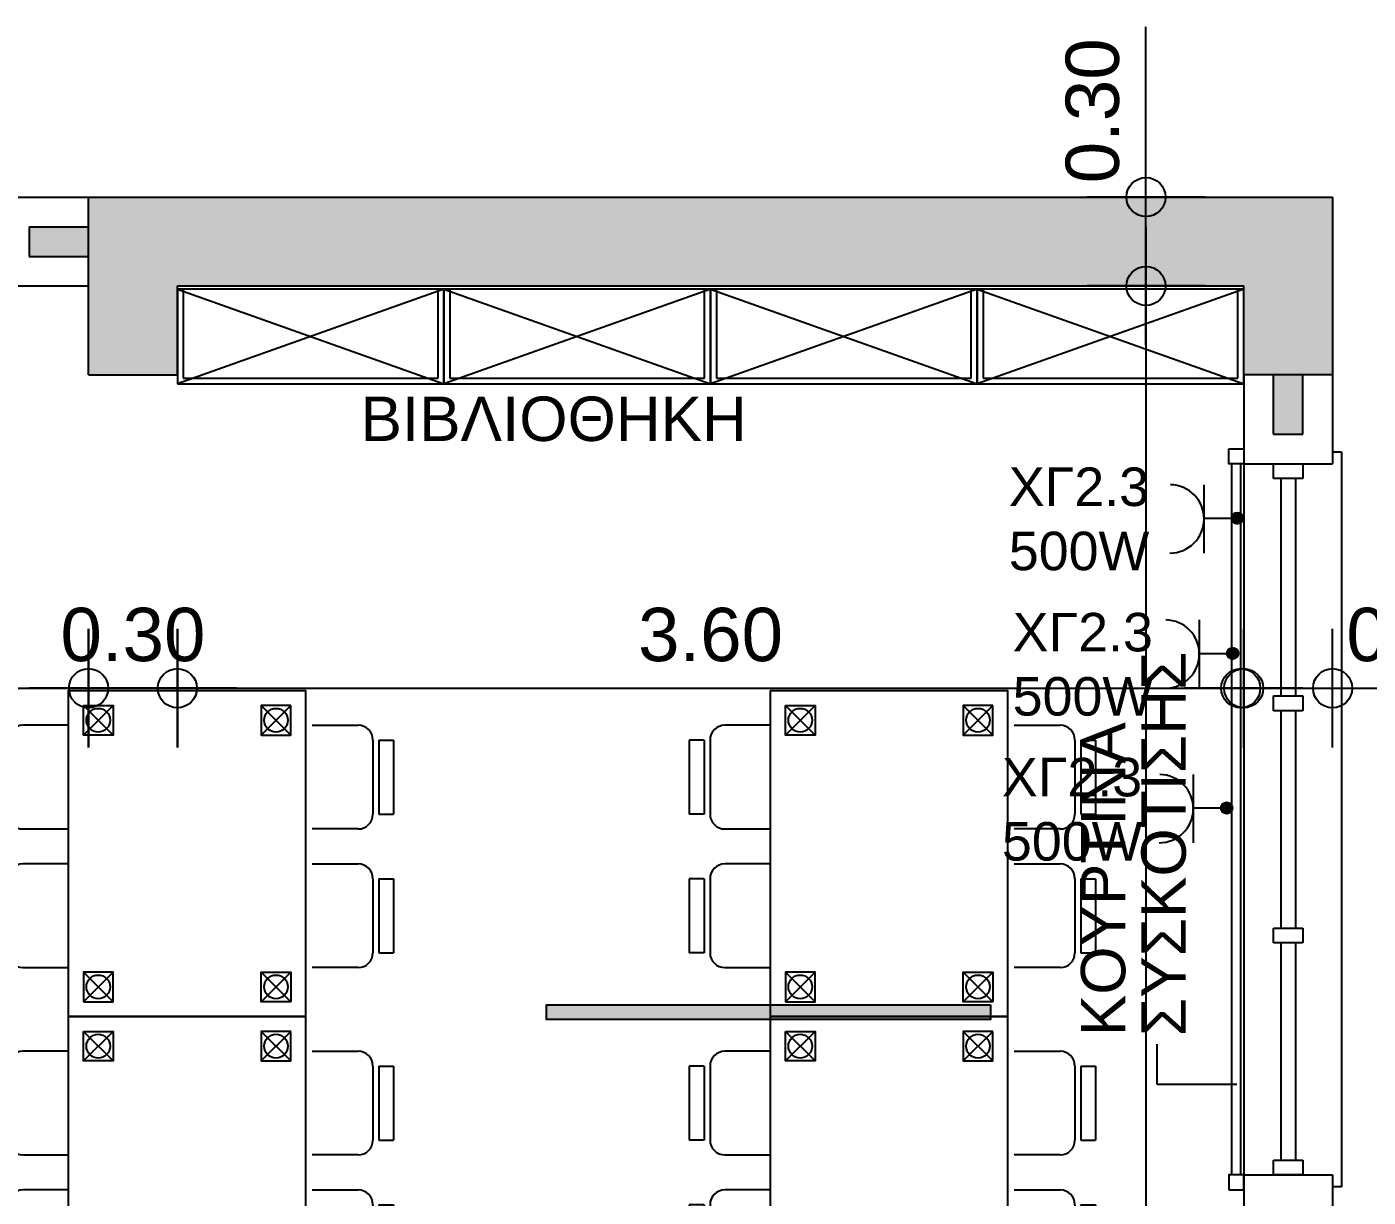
# Model space of a CAD drawing. Header units: metres. Extents: x -11 to 85, y -301 to 135.
# Drawn here: x 43.365 to 47.894, y 41.172 to 45.122 of the extents above; entities that cross this region are included whole.
import ezdxf

# ---------------------------------------------------------------- set-up
doc = ezdxf.new("R2010")
doc.units = ezdxf.units.M
doc.header["$LTSCALE"] = 0.036
doc.header["$PDMODE"] = 2
for name, color, linetype in [('arxitek corofos', 252, 'Continuous'), ('DIMBLK', 252, 'Continuous'), ('Epipla', 252, 'Continuous'), ('hatch color', 252, 'Continuous'), ('HLEK-SYMBOL', 3, 'Continuous'), ('HLEK_FL001_SYMBOLS', 230, 'Continuous'), ('Parathira', 252, 'Continuous')]:
    doc.layers.add(name, color=color, linetype=linetype)
doc.styles.add('COMU-N', font='arial.ttf')
doc.styles.get("Standard").update_dxf_attribs({"font": 'arial.ttf'})
doc.dimstyles.new('CADWDOT', dxfattribs={"dimscale": 0.1, "dimtxt": 1.8, "dimasz": 0.08, "dimexe": 2, "dimexo": 0, "dimgap": 0.09, "dimtad": 0, "dimrnd": 0.001, "dimzin": 0, "dimdsep": 46, "dimtxsty": 'Standard', "dimblk1": 'ARTDIM', "dimblk2": 'ARTDIM', "dimsah": 1, "dimcen": 0.09, "dimdle": 0.05, "dimse1": 1, "dimse2": 1, "dimadec": 0, "dimazin": 0, "dimtfac": 1, "dimtmove": 0, "dimatfit": 3, "dimldrblk": 'ARTDIM', "dimfxl": 2, "dimtvp": 0.9999, "dimtolj": 1, "dimtzin": 0, "dimarcsym": 0})

# ---------------------------------------------------------------- blocks, each defined once
blk = doc.blocks.new('A$C52D13D70')
at = {"layer": 'Parathira'}
for p, q in [((-0.33, 0.04), (-0.33, -2.44)), ((-0.3, 0.04), (-0.33, 0.04)), ((-0.1, 0), (-0.2, 0)), ((-0.2, 0), (-0.2, -0.05)), ((-0.1, -0.05), (-0.1, 0)), ((0, 0), (0, -2.4)), ((-0.2, -0.05), (-0.1, -0.05)), ((-0.175, -0.05), (-0.175, -0.7833)), ((-0.125, -0.05), (-0.125, -0.7833)), ((-0.1, -0.7833), (-0.2, -0.7833)), ((-0.2, -0.7833), (-0.2, -0.8333)), ((-0.1, -0.8333), (-0.1, -0.7833)), ((-0.2, -0.8333), (-0.1, -0.8333)), ((-0.175, -0.8333), (-0.175, -1.5667)), ((-0.125, -0.8333), (-0.125, -1.5667)), ((-0.1, -1.5667), (-0.2, -1.5667)), ((-0.2, -1.5667), (-0.2, -1.6167)), ((-0.1, -1.6167), (-0.1, -1.5667)), ((-0.2, -1.6167), (-0.1, -1.6167)), ((-0.175, -1.6167), (-0.175, -2.35)), ((-0.125, -1.6167), (-0.125, -2.35)), ((-0.1, -2.35), (-0.2, -2.35)), ((-0.2, -2.35), (-0.2, -2.4)), ((-0.1, -2.4), (-0.1, -2.35)), ((-0.2, -2.4), (-0.1, -2.4)), ((-0.33, -2.44), (-0.3, -2.44))]:
    blk.add_line(p, q, dxfattribs=at)
blk = doc.blocks.new('ARTDIM')
at = {"layer": 'DIMBLK'}
for p, q in [((0, -24.9975), (0, 24.9975)), ((-24.9975, 0), (24.9975, 0))]:
    blk.add_line(p, q, dxfattribs=at)
blk.add_circle((0, 0), 8.25, dxfattribs=at)
blk = doc.blocks.new('*D422')
at = {"layer": 'arxitek corofos', "color": 0, "lineweight": -2}
blk.add_line((36.8317, 42.89), (43.5657, 42.89), dxfattribs=at)
at = {"layer": 'Defpoints', "color": 0, "transparency": 16777216}
for p in [(36.8237, 43.5474), (43.5737, 43.5474), (43.5737, 42.89)]:
    blk.add_point(p, dxfattribs=at)
at = {"layer": 'arxitek corofos', "color": 0, "lineweight": -2, "xscale": 0.008, "yscale": 0.008, "zscale": 0.008, "rotation": 180}
blk.add_blockref('ARTDIM', (36.8237, 42.89), dxfattribs=at)
at = {"layer": 'arxitek corofos', "color": 0, "lineweight": -2, "xscale": 0.008, "yscale": 0.008, "zscale": 0.008}
blk.add_blockref('ARTDIM', (43.5737, 42.89), dxfattribs=at)
at = {"layer": 'arxitek corofos', "color": 0, "insert": (40.1987, 43.07), "char_height": 0.18, "attachment_point": 5}
blk.add_mtext('\\A1;6.75', dxfattribs=at)
blk = doc.blocks.new('*D423')
at = {"layer": 'arxitek corofos', "color": 0, "lineweight": -2}
blk.add_line((43.5817, 42.89), (43.8657, 42.89), dxfattribs=at)
at = {"layer": 'Defpoints', "color": 0, "transparency": 16777216}
for p in [(43.5737, 43.9474), (43.8737, 43.9474), (43.8737, 42.89)]:
    blk.add_point(p, dxfattribs=at)
at = {"layer": 'arxitek corofos', "color": 0, "lineweight": -2, "xscale": 0.008, "yscale": 0.008, "zscale": 0.008, "rotation": 180}
blk.add_blockref('ARTDIM', (43.5737, 42.89), dxfattribs=at)
at = {"layer": 'arxitek corofos', "color": 0, "lineweight": -2, "xscale": 0.008, "yscale": 0.008, "zscale": 0.008}
blk.add_blockref('ARTDIM', (43.8737, 42.89), dxfattribs=at)
at = {"layer": 'arxitek corofos', "color": 0, "insert": (43.7237, 43.07), "char_height": 0.18, "attachment_point": 5}
blk.add_mtext('\\A1;0.30', dxfattribs=at)
blk = doc.blocks.new('*D424')
at = {"layer": 'arxitek corofos', "color": 0, "lineweight": -2}
blk.add_line((43.8817, 42.89), (47.4657, 42.89), dxfattribs=at)
at = {"layer": 'Defpoints', "color": 0, "transparency": 16777216}
for p in [(43.8737, 43.9474), (47.4737, 43.7974), (47.4737, 42.89)]:
    blk.add_point(p, dxfattribs=at)
at = {"layer": 'arxitek corofos', "color": 0, "lineweight": -2, "xscale": 0.008, "yscale": 0.008, "zscale": 0.008, "rotation": 180}
blk.add_blockref('ARTDIM', (43.8737, 42.89), dxfattribs=at)
at = {"layer": 'arxitek corofos', "color": 0, "lineweight": -2, "xscale": 0.008, "yscale": 0.008, "zscale": 0.008}
blk.add_blockref('ARTDIM', (47.4737, 42.89), dxfattribs=at)
at = {"layer": 'arxitek corofos', "color": 0, "insert": (45.6737, 43.07), "char_height": 0.18, "attachment_point": 5}
blk.add_mtext('\\A1;3.60', dxfattribs=at)
blk = doc.blocks.new('*D425')
at = {"layer": 'arxitek corofos', "color": 0, "lineweight": -2}
for p, q in [((47.4817, 42.89), (47.7657, 42.89)), ((47.7737, 42.89), (48.3483, 42.89))]:
    blk.add_line(p, q, dxfattribs=at)
at = {"layer": 'Defpoints', "color": 0, "transparency": 16777216}
for p in [(47.4737, 43.6474), (47.7737, 43.6474), (47.7737, 42.89)]:
    blk.add_point(p, dxfattribs=at)
at = {"layer": 'arxitek corofos', "color": 0, "lineweight": -2, "xscale": 0.008, "yscale": 0.008, "zscale": 0.008, "rotation": 180}
blk.add_blockref('ARTDIM', (47.4737, 42.89), dxfattribs=at)
at = {"layer": 'arxitek corofos', "color": 0, "lineweight": -2, "xscale": 0.008, "yscale": 0.008, "zscale": 0.008}
blk.add_blockref('ARTDIM', (47.7737, 42.89), dxfattribs=at)
at = {"layer": 'arxitek corofos', "color": 0, "insert": (48.065, 43.07), "char_height": 0.18, "attachment_point": 5}
blk.add_mtext('\\A1;0.30', dxfattribs=at)
blk = doc.blocks.new('*D445')
at = {"layer": 'arxitek corofos', "color": 0, "lineweight": -2}
for p, q in [((47.1437, 44.5474), (47.1437, 45.1219)), ((47.1437, 44.2554), (47.1437, 44.5394))]:
    blk.add_line(p, q, dxfattribs=at)
at = {"layer": 'Defpoints', "color": 0, "transparency": 16777216}
for p in [(47.1437, 44.5474), (48.2004, 44.5474), (48.2004, 44.2474)]:
    blk.add_point(p, dxfattribs=at)
at = {"layer": 'arxitek corofos', "color": 0, "lineweight": -2, "xscale": 0.008, "yscale": 0.008, "zscale": 0.008}
for p, rotation in [((47.1437, 44.5474), 90), ((47.1437, 44.2474), 270)]:
    blk.add_blockref('ARTDIM', p, dxfattribs=dict(at, rotation=rotation))
at = {"layer": 'arxitek corofos', "color": 0, "insert": (46.9637, 44.8386), "char_height": 0.18, "attachment_point": 5, "rotation": 90}
blk.add_mtext('\\A1;0.30', dxfattribs=at)
blk = doc.blocks.new('*D446')
at = {"layer": 'arxitek corofos', "color": 0, "lineweight": -2}
blk.add_line((47.1437, 44.2394), (47.1437, 33.6054), dxfattribs=at)
at = {"layer": 'Defpoints', "color": 0, "transparency": 16777216}
for p in [(46.4004, 44.2474), (46.4004, 33.5974), (47.1437, 33.5974)]:
    blk.add_point(p, dxfattribs=at)
at = {"layer": 'arxitek corofos', "color": 0, "lineweight": -2, "xscale": 0.008, "yscale": 0.008, "zscale": 0.008}
for p, rotation in [((47.1437, 44.2474), 90), ((47.1437, 33.5974), 270)]:
    blk.add_blockref('ARTDIM', p, dxfattribs=dict(at, rotation=rotation))
at = {"layer": 'arxitek corofos', "color": 0, "insert": (46.9637, 38.9224), "char_height": 0.18, "attachment_point": 5, "rotation": 90}
blk.add_mtext('\\A1;10.65', dxfattribs=at)
blk = doc.blocks.new('tr.')
at = {"layer": 'Epipla'}
for p, q in [((41.3553, 40.2738, 0.67), (41.1053, 40.2738, 0.67)), ((41.8232, 40.2738, 0.67), (41.5732, 40.2738, 0.67)), ((42.4553, 40.2738, 0.67), (42.2053, 40.2738, 0.67)), ((42.9232, 40.2738, 0.67), (42.6732, 40.2738, 0.67)), ((41.3553, 40.2238, 0.67), (41.1053, 40.2238, 0.67)), ((41.8232, 40.2238, 0.67), (41.5732, 40.2238, 0.67)), ((42.4553, 40.2238, 0.67), (42.2053, 40.2238, 0.67)), ((42.9232, 40.2238, 0.67), (42.6732, 40.2238, 0.67)), ((41.3553, 40.2038, 0.67), (41.1053, 40.2038, 0.67)), ((41.8232, 40.2038, 0.67), (41.5732, 40.2038, 0.67)), ((42.4553, 40.2038, 0.67), (42.2053, 40.2038, 0.67)), ((42.9232, 40.2038, 0.67), (42.6732, 40.2038, 0.67)), ((41.0553, 40.1538, 0.67), (41.0553, 39.9991, 0.67)), ((41.4053, 39.9991, 0.67), (41.4053, 40.1538, 0.67)), ((41.5232, 40.1538, 0.67), (41.5232, 39.9991, 0.67)), ((41.8732, 39.9991, 0.67), (41.8732, 40.1538, 0.67)), ((42.1553, 40.1538, 0.67), (42.1553, 39.9991, 0.67)), ((42.5053, 39.9991, 0.67), (42.5053, 40.1538, 0.67)), ((42.6232, 40.1538, 0.67), (42.6232, 39.9991, 0.67)), ((42.9732, 39.9991, 0.67), (42.9732, 40.1538, 0.67)), ((41.0402, 39.8491), (40.9402, 39.9491)), ((41.0402, 39.9491), (40.9402, 39.8491)), ((41.8402, 39.9491), (41.9402, 39.8491)), ((41.8402, 39.8491), (41.9402, 39.9491)), ((42.1402, 39.8491), (42.0402, 39.9491)), ((42.1402, 39.9491), (42.0402, 39.8491)), ((42.9402, 39.9491), (43.0402, 39.8491)), ((42.9402, 39.8491), (43.0402, 39.9491)), ((41.0402, 39.2491), (40.9402, 39.3491)), ((41.0402, 39.3491), (40.9402, 39.2491)), ((41.8402, 39.3491), (41.9402, 39.2491)), ((41.8402, 39.2491), (41.9402, 39.3491)), ((42.1402, 39.2491), (42.0402, 39.3491)), ((42.1402, 39.3491), (42.0402, 39.2491)), ((42.9402, 39.3491), (43.0402, 39.2491)), ((42.9402, 39.2491), (43.0402, 39.3491)), ((41.0553, 39.0219, 0.67), (41.0553, 39.1766, 0.67)), ((41.4053, 39.1766, 0.67), (41.4053, 39.0219, 0.67)), ((41.5232, 39.0219, 0.67), (41.5232, 39.1766, 0.67)), ((41.8732, 39.1766, 0.67), (41.8732, 39.0219, 0.67)), ((42.1553, 39.0219, 0.67), (42.1553, 39.1766, 0.67)), ((42.5053, 39.1766, 0.67), (42.5053, 39.0219, 0.67)), ((42.6232, 39.0219, 0.67), (42.6232, 39.1766, 0.67)), ((42.9732, 39.1766, 0.67), (42.9732, 39.0219, 0.67)), ((41.3553, 38.9719, 0.67), (41.1053, 38.9719, 0.67)), ((41.3553, 38.9519, 0.67), (41.1053, 38.9519, 0.67)), ((41.8232, 38.9719, 0.67), (41.5732, 38.9719, 0.67)), ((41.8232, 38.9519, 0.67), (41.5732, 38.9519, 0.67)), ((42.4553, 38.9719, 0.67), (42.2053, 38.9719, 0.67)), ((42.4553, 38.9519, 0.67), (42.2053, 38.9519, 0.67)), ((42.9232, 38.9719, 0.67), (42.6732, 38.9719, 0.67)), ((42.9232, 38.9519, 0.67), (42.6732, 38.9519, 0.67)), ((41.3553, 38.9019, 0.67), (41.1053, 38.9019, 0.67)), ((41.8232, 38.9019, 0.67), (41.5732, 38.9019, 0.67)), ((42.4553, 38.9019, 0.67), (42.2053, 38.9019, 0.67)), ((42.9232, 38.9019, 0.67), (42.6732, 38.9019, 0.67))]:
    blk.add_line(p, q, dxfattribs=at)
at = {"layer": 'Epipla', "elevation": 0.67}
for points in [[(41.1053, 40.2238), (41.1053, 40.2738)], [(41.3553, 40.2238), (41.3553, 40.2738)], [(41.5732, 40.2238), (41.5732, 40.2738)], [(41.8232, 40.2238), (41.8232, 40.2738)], [(42.2053, 40.2238), (42.2053, 40.2738)], [(42.4553, 40.2238), (42.4553, 40.2738)], [(42.6732, 40.2238), (42.6732, 40.2738)], [(42.9232, 40.2238), (42.9232, 40.2738)], [(41.1053, 38.9519), (41.1053, 38.9019)], [(41.3553, 38.9519), (41.3553, 38.9019)], [(41.5732, 38.9519), (41.5732, 38.9019)], [(41.8232, 38.9519), (41.8232, 38.9019)], [(42.2053, 38.9519), (42.2053, 38.9019)], [(42.4553, 38.9519), (42.4553, 38.9019)], [(42.6732, 38.9519), (42.6732, 38.9019)], [(42.9232, 38.9519), (42.9232, 38.9019)]]:
    blk.add_lwpolyline(points, dxfattribs=at)
at = {"layer": 'Epipla'}
for points in [[(40.8902, 39.1991), (40.8902, 39.9991), (41.9902, 39.9991), (41.9902, 39.1991)], [(41.9902, 39.1991), (41.9902, 39.9991), (43.0902, 39.9991), (43.0902, 39.1991)]]:
    blk.add_lwpolyline(points, close=True, dxfattribs=at)
for points in [[(40.9402, 39.9491), (40.9402, 39.8491), (41.0402, 39.8491), (41.0402, 39.9491), (40.9402, 39.9491)], [(41.9402, 39.9491), (41.9402, 39.8491), (41.8402, 39.8491), (41.8402, 39.9491), (41.9402, 39.9491)], [(42.0402, 39.9491), (42.0402, 39.8491), (42.1402, 39.8491), (42.1402, 39.9491), (42.0402, 39.9491)], [(43.0402, 39.9491), (43.0402, 39.8491), (42.9402, 39.8491), (42.9402, 39.9491), (43.0402, 39.9491)], [(40.9402, 39.2491), (40.9402, 39.3491), (41.0402, 39.3491), (41.0402, 39.2491), (40.9402, 39.2491)], [(41.9402, 39.2491), (41.9402, 39.3491), (41.8402, 39.3491), (41.8402, 39.2491), (41.9402, 39.2491)], [(42.0402, 39.2491), (42.0402, 39.3491), (42.1402, 39.3491), (42.1402, 39.2491), (42.0402, 39.2491)], [(43.0402, 39.2491), (43.0402, 39.3491), (42.9402, 39.3491), (42.9402, 39.2491), (43.0402, 39.2491)]]:
    blk.add_lwpolyline(points, dxfattribs=at)
for centre in [(40.9902, 39.8991), (41.8902, 39.8991), (42.0902, 39.8991), (42.9902, 39.8991), (40.9902, 39.2991), (41.8902, 39.2991), (42.0902, 39.2991), (42.9902, 39.2991)]:
    blk.add_circle(centre, 0.04, dxfattribs=at)
for centre, start, end in [((41.1053, 40.1538, 0.67), 90, 180), ((41.3553, 40.1538, 0.67), 0, 90), ((41.5732, 40.1538, 0.67), 90, 180), ((41.8232, 40.1538, 0.67), 0, 90), ((42.2053, 40.1538, 0.67), 90, 180), ((42.4553, 40.1538, 0.67), 0, 90), ((42.6732, 40.1538, 0.67), 90, 180), ((42.9232, 40.1538, 0.67), 0, 90), ((41.1053, 39.0219, 0.67), 180, 270), ((41.3553, 39.0219, 0.67), 270, 0), ((41.5732, 39.0219, 0.67), 180, 270), ((41.8232, 39.0219, 0.67), 270, 0), ((42.2053, 39.0219, 0.67), 180, 270), ((42.4553, 39.0219, 0.67), 270, 0), ((42.6732, 39.0219, 0.67), 180, 270), ((42.9232, 39.0219, 0.67), 270, 0)]:
    blk.add_arc(centre, 0.05, start, end, dxfattribs=at)
blk = doc.blocks.new('b3')
at = {"layer": 'Epipla'}
for p, q in [((-23.079, 40.1889), (-22.759, 41.0889)), ((-23.079, 41.0889), (-22.759, 40.1889)), ((-22.759, 41.0889), (-23.079, 41.0889)), ((-23.079, 41.0889), (-23.079, 40.1889)), ((-22.759, 40.1889), (-22.759, 41.0889)), ((-22.779, 41.0689), (-23.079, 41.0689)), ((-22.779, 40.2089), (-22.779, 41.0689)), ((-23.079, 40.2089), (-22.779, 40.2089)), ((-23.079, 39.2889), (-22.759, 40.1889)), ((-23.079, 40.1889), (-22.759, 39.2889)), ((-22.759, 40.1889), (-23.079, 40.1889)), ((-23.079, 40.1889), (-23.079, 39.2889)), ((-23.079, 40.1889), (-22.759, 40.1889)), ((-22.779, 40.1689), (-23.079, 40.1689)), ((-22.779, 39.3089), (-22.779, 40.1689)), ((-22.759, 39.2889), (-22.759, 40.1889)), ((-23.079, 39.3089), (-22.779, 39.3089)), ((-23.079, 38.3889), (-22.759, 39.2889)), ((-23.079, 39.2889), (-22.759, 38.3889)), ((-22.759, 39.2889), (-23.079, 39.2889)), ((-23.079, 39.2889), (-23.079, 38.3889)), ((-23.079, 39.2889), (-22.759, 39.2889)), ((-22.779, 39.2689), (-23.079, 39.2689)), ((-22.779, 38.4089), (-22.779, 39.2689)), ((-22.759, 38.3889), (-22.759, 39.2889)), ((-23.079, 38.4089), (-22.779, 38.4089)), ((-23.079, 37.4889), (-22.759, 38.3889)), ((-23.079, 38.3889), (-22.759, 37.4889)), ((-22.759, 38.3889), (-23.079, 38.3889)), ((-23.079, 38.3889), (-23.079, 37.4889)), ((-23.079, 38.3889), (-22.759, 38.3889)), ((-22.779, 38.3689), (-23.079, 38.3689)), ((-22.779, 37.5089), (-22.779, 38.3689)), ((-22.759, 37.4889), (-22.759, 38.3889)), ((-23.079, 37.5089), (-22.779, 37.5089)), ((-23.079, 37.4889), (-22.759, 37.4889))]:
    blk.add_line(p, q, dxfattribs=at)
blk = doc.blocks.new('A$C074263FA')
at = {"layer": 'Epipla'}
for p, q in [((0.05, -0.01), (2.45, -0.01)), ((0.05, -0.04), (2.45, -0.04))]:
    blk.add_line(p, q, dxfattribs=at)
for points in [[(0, -0.05), (0, 0), (0.05, 0), (0.05, -0.05)], [(2.5, -0.05), (2.5, 0), (2.45, 0), (2.45, -0.05)]]:
    blk.add_lwpolyline(points, close=True, dxfattribs=at)
blk = doc.blocks.new('gJ6_a14')
at = {"linetype": 'Continuous'}
for p, q in [((-0.1176, 0.1119), (0.113, 0.1119)), ((0, 0.1119), (0, 0))]:
    blk.add_line(p, q, dxfattribs=at)
blk.add_arc((-0.0023, 0.2279), 0.1153, 180, 358.9566, dxfattribs=at)
blk = doc.blocks.new('*X1779')
at = {"color": 0}
for p, q in [((15.598, 2.587), (15.737, 2.727)), ((15.598, 2.622), (15.702, 2.727)), ((15.601, 2.607), (15.609, 2.616)), ((15.604, 2.646), (15.605, 2.647)), ((15.605, 2.559), (15.765, 2.719)), ((15.609, 2.652), (15.618, 2.66)), ((15.614, 2.621), (15.623, 2.63)), ((15.617, 2.536), (15.789, 2.707)), ((15.623, 2.665), (15.631, 2.674)), ((15.627, 2.634), (15.636, 2.643)), ((15.631, 2.603), (15.64, 2.612)), ((15.633, 2.516), (15.808, 2.691)), ((15.636, 2.678), (15.645, 2.687)), ((15.64, 2.647), (15.649, 2.656)), ((15.645, 2.616), (15.654, 2.625)), ((15.649, 2.691), (15.658, 2.7)), ((15.653, 2.501), (15.824, 2.672)), ((15.654, 2.66), (15.662, 2.669)), ((15.658, 2.63), (15.667, 2.638)), ((15.662, 2.705), (15.671, 2.714)), ((15.667, 2.674), (15.676, 2.683)), ((15.671, 2.643), (15.68, 2.652)), ((15.676, 2.718), (15.678, 2.721)), ((15.676, 2.489), (15.836, 2.648)), ((15.676, 2.612), (15.685, 2.621)), ((15.68, 2.687), (15.689, 2.696)), ((15.685, 2.656), (15.693, 2.665)), ((15.689, 2.625), (15.698, 2.634)), ((15.693, 2.7), (15.702, 2.709)), ((15.698, 2.669), (15.707, 2.678)), ((15.702, 2.638), (15.711, 2.647)), ((15.705, 2.482), (15.843, 2.62)), ((15.707, 2.714), (15.715, 2.722)), ((15.707, 2.607), (15.715, 2.616)), ((15.711, 2.683), (15.72, 2.691)), ((15.715, 2.652), (15.724, 2.66)), ((15.72, 2.727), (15.721, 2.728)), ((15.72, 2.621), (15.729, 2.63)), ((15.724, 2.696), (15.733, 2.705)), ((15.729, 2.665), (15.738, 2.674)), ((15.733, 2.634), (15.742, 2.643)), ((15.738, 2.709), (15.746, 2.718)), ((15.738, 2.603), (15.746, 2.612)), ((15.742, 2.678), (15.751, 2.687)), ((15.746, 2.647), (15.755, 2.656)), ((15.751, 2.722), (15.752, 2.724)), ((15.751, 2.616), (15.76, 2.625)), ((15.755, 2.691), (15.764, 2.7)), ((15.76, 2.66), (15.768, 2.669)), ((15.764, 2.63), (15.773, 2.638)), ((15.768, 2.705), (15.777, 2.714)), ((15.773, 2.674), (15.782, 2.683)), ((15.777, 2.643), (15.786, 2.652)), ((15.782, 2.612), (15.791, 2.621)), ((15.786, 2.687), (15.795, 2.696)), ((15.791, 2.656), (15.799, 2.665)), ((15.795, 2.625), (15.804, 2.634)), ((15.804, 2.669), (15.813, 2.678)), ((15.808, 2.638), (15.817, 2.647)), ((15.813, 2.607), (15.822, 2.616)), ((15.822, 2.652), (15.83, 2.66)), ((15.826, 2.621), (15.835, 2.63)), ((15.839, 2.634), (15.84, 2.635)), ((15.605, 2.577), (15.614, 2.585)), ((15.611, 2.547), (15.618, 2.554)), ((15.618, 2.59), (15.627, 2.599)), ((15.623, 2.559), (15.631, 2.568)), ((15.627, 2.528), (15.636, 2.537)), ((15.636, 2.572), (15.645, 2.581)), ((15.64, 2.541), (15.649, 2.55)), ((15.645, 2.51), (15.654, 2.519)), ((15.649, 2.585), (15.658, 2.594)), ((15.654, 2.554), (15.662, 2.563)), ((15.658, 2.523), (15.667, 2.532)), ((15.662, 2.599), (15.671, 2.607)), ((15.664, 2.494), (15.671, 2.501)), ((15.667, 2.568), (15.676, 2.577)), ((15.671, 2.537), (15.68, 2.546)), ((15.676, 2.506), (15.685, 2.515)), ((15.68, 2.581), (15.689, 2.59)), ((15.685, 2.55), (15.693, 2.559)), ((15.689, 2.519), (15.698, 2.528)), ((15.693, 2.594), (15.702, 2.603)), ((15.693, 2.488), (15.702, 2.497)), ((15.698, 2.563), (15.707, 2.572)), ((15.702, 2.532), (15.711, 2.541)), ((15.707, 2.501), (15.715, 2.51)), ((15.711, 2.577), (15.72, 2.585)), ((15.715, 2.546), (15.724, 2.554)), ((15.72, 2.515), (15.729, 2.523)), ((15.724, 2.59), (15.733, 2.599)), ((15.724, 2.484), (15.733, 2.493)), ((15.729, 2.559), (15.738, 2.568)), ((15.733, 2.528), (15.742, 2.537)), ((15.738, 2.497), (15.746, 2.506)), ((15.741, 2.482), (15.842, 2.584)), ((15.742, 2.572), (15.751, 2.581)), ((15.746, 2.541), (15.755, 2.55)), ((15.751, 2.51), (15.76, 2.519)), ((15.755, 2.585), (15.764, 2.594)), ((15.76, 2.554), (15.768, 2.563)), ((15.764, 2.523), (15.773, 2.532)), ((15.768, 2.599), (15.777, 2.607)), ((15.768, 2.493), (15.777, 2.501)), ((15.773, 2.568), (15.782, 2.577)), ((15.777, 2.537), (15.786, 2.546)), ((15.782, 2.506), (15.791, 2.515)), ((15.786, 2.581), (15.795, 2.59)), ((15.791, 2.55), (15.799, 2.559)), ((15.795, 2.519), (15.804, 2.528)), ((15.799, 2.594), (15.808, 2.603)), ((15.804, 2.563), (15.813, 2.572)), ((15.808, 2.532), (15.817, 2.541)), ((15.817, 2.577), (15.826, 2.585)), ((15.822, 2.546), (15.83, 2.554)), ((15.83, 2.59), (15.839, 2.599)), ((15.835, 2.559), (15.835, 2.56)), ((15.844, 2.603), (15.844, 2.603))]:
    blk.add_line(p, q, dxfattribs=at)
blk = doc.blocks.new('GJ6_A78')
at = {"layer": 'HLEK-SYMBOL', "color": 0, "linetype": 'Continuous'}
blk.add_circle((0, 0), 0.0989, dxfattribs=at)
at = {"layer": 'HLEK-SYMBOL', "color": 0, "xscale": 0.8, "yscale": 0.8, "zscale": 0.8}
blk.add_blockref('*X1779', (-12.576, -2.084), dxfattribs=at)
blk = doc.blocks.new('priza')
at = {"layer": 'HLEK_FL001_SYMBOLS', "xscale": 0.1951472641207488, "yscale": 0.1951472641207488, "zscale": 0.1951472641207488}
blk.add_blockref('GJ6_A78', (87.4, -100.4953), dxfattribs=at)
at = {"layer": 'HLEK_FL001_SYMBOLS', "rotation": 180}
blk.add_blockref('gJ6_a14', (87.4, -100.4952), dxfattribs=at)
blk = doc.blocks.new('*D1874')
at = {"layer": 'Defpoints', "color": 0, "transparency": 16777216}
for p in [(36.8157, 42.89), (47.4637, 42.89), (47.4637, 42.89)]:
    blk.add_point(p, dxfattribs=at)
at = {"layer": 'HLEK_FL001_SYMBOLS', "color": 0, "lineweight": -2, "transparency": 16777216}
blk.add_line((36.8237, 42.89), (47.4557, 42.89), dxfattribs=at)
at = {"layer": 'HLEK_FL001_SYMBOLS', "color": 0, "lineweight": -2, "transparency": 16777216, "xscale": 0.008, "yscale": 0.008, "zscale": 0.008, "rotation": 180}
blk.add_blockref('ARTDIM', (36.8157, 42.89), dxfattribs=at)
at = {"layer": 'HLEK_FL001_SYMBOLS', "color": 0, "lineweight": -2, "transparency": 16777216, "xscale": 0.008, "yscale": 0.008, "zscale": 0.008}
blk.add_blockref('ARTDIM', (47.4637, 42.89), dxfattribs=at)
at = {"layer": 'HLEK_FL001_SYMBOLS', "color": 0, "transparency": 16777216, "insert": (42.1397, 43.0738), "char_height": 0.18, "attachment_point": 5}
blk.add_mtext('\\A1;10.65', dxfattribs=at)
blk = doc.blocks.new('lampes fthorismou 150')
at = {"layer": 'hatch color'}
blk.add_hatch(color=181, dxfattribs=at).paths.add_polyline_path([(5.4867, 4.6415), (5.4867, 4.6915), (6.9867, 4.6915), (6.9867, 4.6415)])
at = {"layer": 'HLEK_FL001_SYMBOLS'}
blk.add_lwpolyline([(5.4867, 4.6415), (5.4867, 4.6915), (6.9867, 4.6915), (6.9867, 4.6415)], close=True, dxfattribs=at)

msp = doc.modelspace()

# ---------------------------------------------------------------- hatches: boundary and pattern name
at = {"layer": 'arxitek corofos'}
for points in [[(43.5737, 44.5474), (43.5737, 43.9474), (43.8737, 43.9474), (43.8737, 44.2474), (47.4737, 44.2474), (47.4737, 43.9474), (47.7737, 43.9474), (47.7737, 44.5474)], [(43.5737, 44.4474), (43.3737, 44.4474), (43.3737, 44.3474), (43.5737, 44.3474)], [(47.6737, 43.9474), (47.5737, 43.9474), (47.5737, 43.7474), (47.6737, 43.7474)]]:
    msp.add_hatch(color=256, dxfattribs=at).paths.add_polyline_path(points)

# ---------------------------------------------------------------- linework, layer by layer
for p, q in [((43.2737, 44.5474), (43.5737, 44.5474)), ((43.5737, 44.5474), (47.7737, 44.5474)), ((43.5737, 43.9474), (43.5737, 44.5474)), ((47.7737, 44.5474), (47.7737, 43.9474)), ((43.3737, 44.4474), (43.5737, 44.4474)), ((43.3737, 44.4474), (43.3737, 44.3474)), ((43.3737, 44.3474), (43.5737, 44.3474)), ((43.2737, 44.2474), (43.5737, 44.2474)), ((43.8737, 44.2474), (47.4737, 44.2474)), ((43.8737, 43.9474), (43.8737, 44.2474)), ((47.4737, 43.9474), (47.4737, 44.2474)), ((43.5737, 43.9474), (43.8737, 43.9474)), ((47.7737, 43.9474), (47.4737, 43.9474)), ((47.4737, 43.9474), (47.4737, 43.6474)), ((47.5737, 43.7474), (47.5737, 43.9474)), ((47.6737, 43.7474), (47.6737, 43.9474)), ((47.7737, 43.9474), (47.7737, 43.6474)), ((47.5737, 43.7474), (47.6737, 43.7474)), ((47.4737, 43.6474), (47.7737, 43.6474)), ((47.1817, 41.5525), (47.1817, 41.6885)), ((47.4502, 41.5525), (47.1817, 41.5525)), ((47.4737, 41.2474), (47.7737, 41.2474)), ((47.4737, 41.2474), (47.4737, 39.8974)), ((47.7737, 41.2474), (47.7737, 39.8974))]:
    msp.add_line(p, q, dxfattribs=at)

# ---------------------------------------------------------------- block references
for name, p, rotation in [('b3', (6.3848, 21.1576), 270), ('tr.', (83.5057, -0.2083), 90), ('tr.', (85.8757, -0.2083), 90)]:
    msp.add_blockref(name, p, dxfattribs=dict(at, rotation=rotation))
at = {"layer": 'arxitek corofos', "xscale": -1, "rotation": 270}
msp.add_blockref('A$C074263FA', (47.4737, 41.1974), dxfattribs=at)
at = {"layer": 'arxitek corofos', "xscale": -1}
msp.add_blockref('A$C52D13D70', (47.4737, 43.6474), dxfattribs=at)
at = {"layer": 'HLEK_FL001_SYMBOLS'}
for name, p, rotation in [('priza', (147.9475, 130.8636), 269.9999999999992), ('priza', (147.9316, 130.4076), 269.9999999999992), ('priza', (147.9114, 129.8858), 269.9999999999992), ('lampes fthorismou 150', (52.106, 46.4634), 180)]:
    msp.add_blockref(name, p, dxfattribs=dict(at, rotation=rotation))

# ---------------------------------------------------------------- texts
at = {"layer": 'arxitek corofos', "style": 'COMU-N'}
msp.add_text('ΒΙΒΛΙΟΘΗΚΗ', height=0.15, dxfattribs=at).set_placement((44.4921, 43.7242))
for s, p in [('ΣΥΣΚΟΤΙΣΗΣ', (47.2781, 41.7157)), ('ΚΟΥΡΤΙΝΑ', (47.074, 41.7157))]:
    msp.add_text(s, height=0.15, rotation=90, dxfattribs=at).set_placement(p)
at = {"layer": 'HLEK_FL001_SYMBOLS', "char_height": 0.13, "attachment_point": 1, "style": 'COMU-N'}
for insert in [(46.6806, 43.6348), (46.6936, 43.1442), (46.6574, 42.6549)]:
    msp.add_mtext_dynamic_manual_height_columns('ΧΓ2.3\\P500W', width=0.254902, gutter_width=0.65, heights=[0], dxfattribs=dict(at, insert=insert))

# ---------------------------------------------------------------- dimensions: what is measured, and where the dimension line sits
at = {"layer": 'arxitek corofos'}
for p1, p2, distance, picture, middle in [((48.2004, 44.2474), (48.2004, 44.5474), 1.0567, '*D445', (46.9637, 44.8386)), ((46.4004, 44.2474), (46.4004, 33.5974), 0.7433, '*D446', (46.9637, 38.9224))]:
    dim = msp.add_aligned_dim(p1=p1, p2=p2, distance=distance, dimstyle='CADWDOT', dxfattribs=at)
    dim.commit()
    dim.dimension.update_dxf_attribs({"geometry": picture, "text_midpoint": middle})
dim = msp.add_linear_dim(base=(43.8737, 42.89), p1=(43.5737, 43.9474), p2=(43.8737, 43.9474), dimstyle='CADWDOT', dxfattribs=at)
dim.commit()
dim.dimension.update_dxf_attribs({"geometry": '*D423', "text_midpoint": (43.7237, 42.89), "dimtype": 160})
for base, p1, p2, picture, middle in [((47.4737, 42.89), (43.8737, 43.9474), (47.4737, 43.7974), '*D424', (45.6737, 43.07)), ((47.7737, 42.89), (47.4737, 43.6474), (47.7737, 43.6474), '*D425', (48.065, 43.07)), ((43.5737, 42.89), (36.8237, 43.5474), (43.5737, 43.5474), '*D422', (40.1987, 43.07))]:
    dim = msp.add_linear_dim(base=base, p1=p1, p2=p2, dimstyle='CADWDOT', dxfattribs=at)
    dim.commit()
    dim.dimension.update_dxf_attribs({"geometry": picture, "text_midpoint": middle})
at = {"layer": 'HLEK_FL001_SYMBOLS'}
dim = msp.add_linear_dim(base=(47.4637, 42.89), p1=(36.8157, 42.89), p2=(47.4637, 42.89), dimstyle='CADWDOT', override={"dimfxl": 0.18}, dxfattribs=at)
dim.commit()
dim.dimension.update_dxf_attribs({"geometry": '*D1874', "text_midpoint": (42.1397, 43.0738)})

doc.saveas('drawing.dxf')
